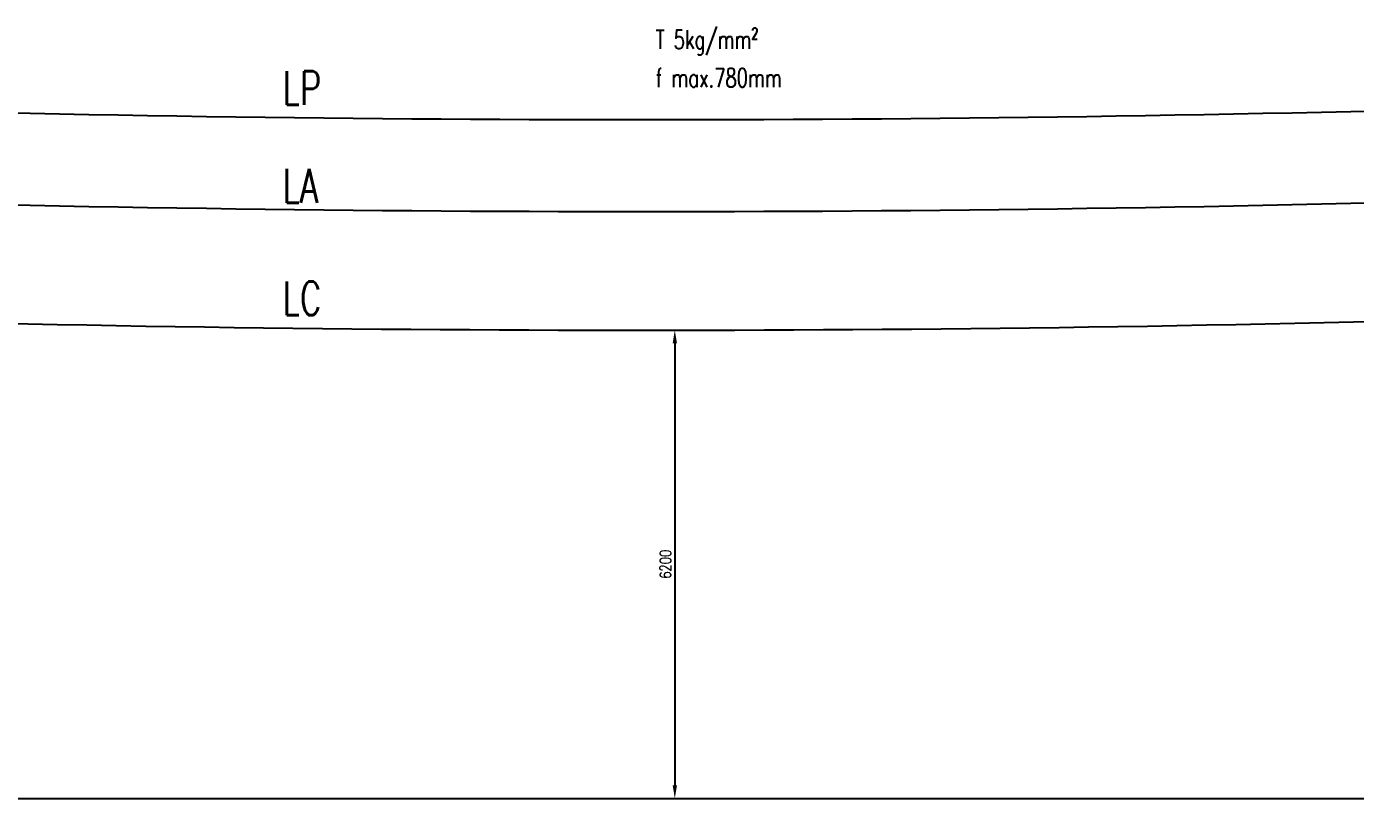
# Model space of a CAD drawing. Header units: millimetres. Extents: x 1587714 to 3094800, y -694377 to -413614.
# Drawn here: x 2123132 to 2140827, y -558746 to -548468 of the extents above; entities that cross this region are included whole.
import ezdxf

# ---------------------------------------------------------------- set-up
doc = ezdxf.new("R2010")
doc.units = ezdxf.units.MM
doc.layers.add('Textos catenaria', color=7, linetype='Continuous')
doc.styles.add('SIMPLEX', font='simplex.shx', dxfattribs={"width": 0.75})
doc.dimstyles.new('MSF-DIM1-50', dxfattribs={"dimscale": 50, "dimtxt": 3, "dimasz": 3.5, "dimexe": 1.5, "dimexo": 1.5, "dimgap": 1, "dimtad": 1, "dimdec": 3, "dimdsep": 46, "dimtxsty": 'SIMPLEX', "dimcen": 1.5, "dimclrd": 251, "dimclre": 251, "dimclrt": 7, "dimaunit": 1, "dimadec": 3, "dimazin": 0, "dimtfac": 1, "dimtdec": 3, "dimtmove": 0, "dimatfit": 3, "dimfxl": 1, "dimtolj": 1, "dimtzin": 0, "dimarcsym": 0})

# ---------------------------------------------------------------- blocks, each defined once
blk = doc.blocks.new('*D201')
at = {"color": 251, "lineweight": -2}
for p, q in [((2131463, -552511), (2131839, -552511)), ((2131764, -552686), (2131764, -558571)), ((2131463, -558746), (2131839, -558746))]:
    blk.add_line(p, q, dxfattribs=at)
at = {"color": 251}
for points in [[(2131735, -552686), (2131793, -552686), (2131764, -552511)], [(2131735, -558571), (2131793, -558571), (2131764, -558746)]]:
    blk.add_solid(points, dxfattribs=at)
at = {"layer": 'Defpoints', "color": 0}
for p in [(2131388, -552511), (2131388, -558746), (2131764, -558746)]:
    blk.add_point(p, dxfattribs=at)
at = {"color": 7, "insert": (2131639, -555628), "char_height": 150, "attachment_point": 5, "rotation": 90, "style": 'SIMPLEX'}
blk.add_mtext('\\A1;6200', dxfattribs=at)

msp = doc.modelspace()

# ---------------------------------------------------------------- linework, layer by layer
msp.add_line((2057387.7201, -558745.6049), (2745194.0928, -558745.6049))
at = {"color": 4}
msp.add_arc((2131387.7201, -148676.0617), 401031.0256, 266.425902781, 273.574097219, dxfattribs=at)
at = {"color": 5}
for radius in [401031.0256, 402611.0256]:
    msp.add_arc((2131387.7201, -149899.829), radius, 266.425902781, 273.574097219, dxfattribs=at)

# ---------------------------------------------------------------- texts
at = {"layer": 'Textos catenaria', "style": 'SIMPLEX', "width": 0.7}
for s, height, p in [('T 5kg/mm²', 250, (2131508.4291, -548765.9595)), ('LP', 450, (2126542.7689, -549512.2888)), ('f max.780mm', 250, (2131508.4291, -549275.4288)), ('LA', 450, (2126542.7689, -550814.7111)), ('LC', 450, (2126542.7689, -552311.1802))]:
    msp.add_text(s, height=height, dxfattribs=at).set_placement(p)

# ---------------------------------------------------------------- dimensions: what is measured, and where the dimension line sits
dim = msp.add_linear_dim(base=(2131763.9626, -558745.6049), p1=(2131387.7201, -552510.8546), p2=(2131387.7201, -558745.6049), angle=90, text='6200', dimstyle='MSF-DIM1-50')
dim.commit()
dim.dimension.update_dxf_attribs({"geometry": '*D201', "text_midpoint": (2131638.9626, -555628.2298)})

doc.saveas('drawing.dxf')
